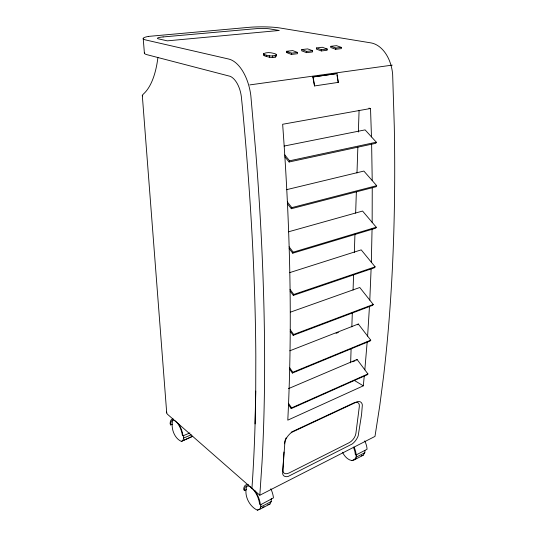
<?xml version="1.0" encoding="UTF-8"?>
<svg xmlns="http://www.w3.org/2000/svg" width="537" height="537" viewBox="0 0 537 537"><rect width="100%" height="100%" fill="white"/><g stroke="black" fill="none" stroke-linecap="round" stroke-linejoin="round"><path stroke-width="0.81" d="M251.907 488.287L252.162 485.039A1018.226 231.877 79.1 0 0 255.719 391.681L255.813 356.259A1010.473 231.152 79 0 0 242.261 105.682L241.314 96.452A21.95 11.821 81.3 0 0 230.286 76.348L147.373 54.787A24.574 3.712 -0.8 0 1 144.426 53.431L143.204 38.449M372.06 228.883L371.336 262.231M372.154 222.372L372.242 188.051M246.96 486.045C243.469 494.631 249.087 506.404 257.364 510.15L259.552 509.472L260.787 506.975L260.841 504.471M255.055 423.935L255.719 391.09M259.552 509.472L269.95 504.028L271.219 501.531L271.306 498.39M350.634 362.858L351.111 348.641M351.842 326.892L352.319 312.675M353.071 290.094L353.574 275.045M354.333 252.464L354.95 234.058M355.648 213.155L356.373 191.407M356.991 173.008L357.857 147.084M358.36 132.028L359.092 110.28M371.114 268.648L369.798 300.123M369.463 306.52L367.61 336.088M364.704 440.911A13.371 7.39 63 0 1 367.06 449.261L356.138 454.94A13.519 7.303 63.3 0 0 354.064 447.146M263.64 53.687L263.553 55.009L264.144 55.68C267.641 56.922 271.46 58.056 275.192 57.17L276.313 56.163L276.407 54.855L275.79 54.009C272.017 52.72 267.312 51.767 263.64 53.687L264.217 54.526C267.997 55.841 272.749 56.821 276.407 54.855M264.144 55.68L264.217 54.526M266.285 56.492L266.365 55.304M269.406 57.211L269.507 55.808M272.668 57.56L272.789 55.895M283.939 452.02L282.637 473.809A10.908 5.988 -49.6 0 0 288.121 476.46L352.205 443.985A10.196 5.39 -52.4 0 0 358.172 435.91L361.569 414.584L362.347 404.918A10.518 5.86 -54.5 0 0 357.622 401.555L291.591 432.419A11.243 6.538 -51.5 0 0 284.993 441.501L284.55 443.81M367.214 341.478L364.831 369.818M275.192 57.17L275.313 55.539M286.469 52.519L286.57 51.284L292.699 50.592L297.592 52.451L297.478 53.713L291.343 54.425L286.469 52.519L288 52.351M291.343 54.425L291.45 53.156L286.57 51.284M148.595 36.388L248.946 27.34A22.628 2.839 0.2 0 1 280.032 27.998L370.805 42.866A33.925 23.131 85.5 0 1 392.654 74.455L394.272 125.9A929.325 288.194 81 0 1 383.525 376.645L379.746 405.811L374.987 436.413L259.827 495.228L262.016 462.585A1029.892 236.898 79.1 0 0 255.914 153.81L250.826 95.532A38.63 20.809 81.3 0 0 228.614 59.023L146.299 40.094A24.742 3.316 -0.7 0 1 148.595 36.388L148.595 36.335M342.499 452.228C344.365 456.114 347.6 459.927 352.071 460.612L354.541 459.746L356.065 457.262L356.266 454.893M301.754 49.579L301.64 50.8L306.546 52.66L312.507 51.968L312.635 50.726L307.701 48.907L301.754 49.579L306.667 51.411L312.635 50.726M354.541 459.746L363.24 455.195L364.784 452.711L364.985 450.483M371.476 136.881L370.517 108.501L282.643 124.269C289.886 222.68 292.739 321.542 287.792 420.149L363.327 385.821L364.254 375.967M306.546 52.66L306.667 51.411M316.508 47.914L316.387 49.122L321.327 50.948L327.127 50.277L327.255 49.048L322.301 47.263L316.508 47.914L321.455 49.713L327.255 49.048M321.327 50.948L321.455 49.713M330.866 46.296L330.732 47.491L335.699 49.283L341.344 48.625L341.485 47.417L336.498 45.665L330.866 46.296L335.84 48.061L341.485 47.417M335.699 49.283L335.84 48.061M172.686 420.659C170.726 428.016 174.156 438.239 181.365 441.407L192.669 436.279L181.365 441.407M182.922 440.488L183.701 438.031L183.62 435.729M284.892 156.858L289.101 161.993L289.597 160.798L376.323 142.198L365.1 129.88L284.16 146.051M287.443 203.805L291.329 208.725L291.819 207.624L376.692 185.681L363.871 171.068L286.402 189.709M289.148 248.51L292.719 253.196L293.202 252.182L376.276 227.232L362.569 211.054L288.436 231.823M290.047 290.973L293.316 295.41L293.793 294.471L375.108 266.835L361.206 249.866L289.517 272.682M376.323 142.198L375.746 143.319L289.101 161.993M290.202 331.175L293.182 335.35L293.645 334.491L373.249 304.472L359.783 287.503L290.483 312.125M376.692 185.681L376.128 186.728L291.329 208.725M289.651 369.154L292.363 373.067L292.813 372.275L370.752 340.169L358.313 324.019L289.785 350.809M376.276 227.232L375.719 228.205L292.719 253.196M166.712 412.919L142.298 95.291L143.399 94.029A77.717 33.415 82.2 0 0 157.905 57.506M375.108 266.835L374.564 267.735L293.316 295.41M288.463 404.616L291.161 408.617L291.604 407.892L367.932 373.953L357.065 359.448L288.497 388.62M357.817 324.804L358.313 324.019M373.249 304.472L372.725 305.305L293.182 335.35M356.581 360.173L357.065 359.448M370.752 340.169L370.235 340.935L292.363 373.067M367.932 373.953L367.429 374.672L291.161 408.617M257.364 510.15L258.841 509.378M262.546 507.438L264.023 506.666M352.071 460.612L356.407 458.343M260.787 506.975L271.219 501.531M356.065 457.262L364.784 452.711M246.55 489.563L244.395 490.643L244.389 490.093A13.438 5.8 65.6 0 1 250.799 487.193L252.813 489.019A13.438 5.8 65.6 0 1 259.579 504.109L260.371 504.881L273.447 497.9A14.62 6.525 65.4 0 0 270.829 488.784M293.108 431.271L354.098 402.79A8.303 4.571 -53.8 0 1 359.32 406.59L355.903 433.399A8.156 4.377 -52.9 0 1 349.184 442.689L289.114 472.963A8.726 4.867 -50 0 1 282.878 469.781L284.925 441.797A8.881 5.101 -50.8 0 1 286.107 437.897M183.701 438.031L191.226 434.795M182.949 435.856L189.883 432.943M352.735 361.81L355.044 360.824M173.505 419.142A12.687 5.014 69.1 0 0 170.108 423.794L170.726 424.955L172.236 424.331M336.034 333.329L338.364 332.416M361.367 455.853L363.24 455.195M267.721 504.733L269.95 504.028M338.525 82.349L314.534 85.94L312.829 76.992L336.981 73.569L338.263 82.416L337.014 75.146M336.981 73.569L312.829 76.992M314.534 85.94L313.165 76.892M249.779 84.906L392.232 65.118M291.45 53.156L297.592 52.451M368.906 108.159L370.517 108.501M142.735 95.908L142.298 95.291M354.299 380.411L363.327 385.821M356.125 455.114L355.299 454.463A12.277 6.632 63.3 0 0 353.279 447.099M259.827 495.228L167.725 414.477A7.961 4.39 -6.1 0 1 166.658 412.06M244.395 490.643L243.637 489.274A14.794 6.384 65.6 0 1 248.571 484.904M284.778 154.925L289.597 160.798M287.369 201.986L291.819 207.624M289.101 246.805L293.202 252.182M290.034 289.383L293.793 294.471M290.208 329.691L293.645 334.491M289.685 367.771L292.813 372.275M288.517 403.327L291.604 407.892M170.726 424.955L170.692 424.452A11.525 4.551 69.1 0 1 175.23 420.948L176.774 422.357A11.525 4.551 69.1 0 1 182.379 435.285L182.976 435.715A12.687 5.014 69.1 0 0 178.492 423.693M371.617 143.681L372.222 180.586M260.371 504.881L260.371 504.699A14.794 6.384 65.6 0 0 255.068 490.798M144.285 52.995A24.554 3.094 -1.7 0 1 144.567 52.586M291.148 432.292A8.881 5.101 -50.8 0 1 292.356 431.627M163.107 36.939L161.583 37.093A10.592 1.423 -0.7 0 0 158.207 38.805L167.282 40.852L279.253 30.475L269.084 28.79A9.686 1.215 0.2 0 0 257.512 28.548L163.107 36.939"/></g></svg>
